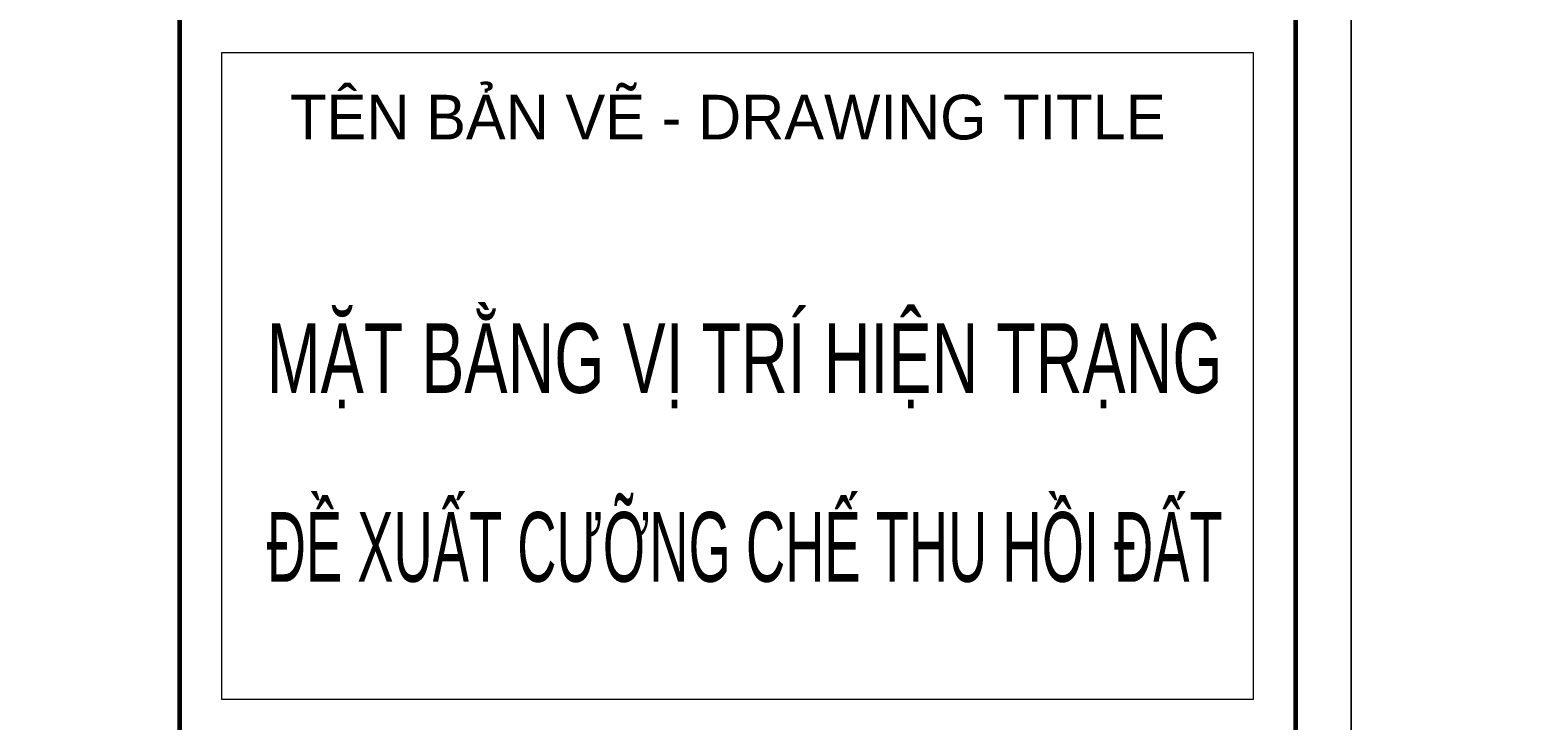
# Model space of a CAD drawing. Header units: millimetres. Extents: x 480521 to 6014615, y -961280 to 187869.
# Drawn here: x 728163 to 731374, y 80819 to 82303 of the extents above; entities that cross this region are included whole.
import ezdxf
from ezdxf.enums import TextEntityAlignment as Align

# ---------------------------------------------------------------- set-up
doc = ezdxf.new("R2010")
doc.units = ezdxf.units.MM
doc.header["$LTSCALE"] = 600
doc.header["$MEASUREMENT"] = 0
doc.layers.get('0').update_dxf_attribs({"lineweight": 0})
doc.layers.get('Defpoints').update_dxf_attribs({"lineweight": 0})
for name, color, linetype, lineweight in [('Khungten_LCDI', 7, 'Continuous', 25), ('LC Net thay', 7, 'Continuous', 25), ('LC Text1', 3, 'Continuous', 20)]:
    doc.layers.add(name, color=color, linetype=linetype, lineweight=lineweight)
doc.styles.add('Khungten', font='VHAVAN.TTF', dxfattribs={"width": 0.9, "height": 5000})
doc.styles.add('LC 1', font='VHAVANB.TTF')
doc.styles.add('Title', font='VHBLACK.TTF')

# ---------------------------------------------------------------- blocks, each defined once
blk = doc.blocks.new('lcdi fix')
at = {"layer": 'Defpoints', "lineweight": 0}
blk.add_lwpolyline([(-1200, -14850), (-1200, 14850), (40800, 14850), (40800, -14850)], close=True, dxfattribs=at)
at = {"layer": 'Khungten_LCDI', "color": 5, "lineweight": 60}
blk.add_line((36600, 14650), (36600, -14650), dxfattribs=at)
at = {"layer": 'Khungten_LCDI', "color": 5, "lineweight": 25}
blk.add_line((40600, -14650), (40600, 14650), dxfattribs=at)
at = {"layer": 'Khungten_LCDI', "color": 5, "lineweight": 60}
blk.add_lwpolyline([(0, -14650), (0, 14650), (40600, 14650), (40600, -14650)], close=True, dxfattribs=at)
at = {"layer": 'Khungten_LCDI', "color": 9, "lineweight": 15}
blk.add_lwpolyline([(36750, -9983.4), (40450, -9983.4), (40450, -7667.3), (36750, -7667.3)], close=True, dxfattribs=at)
at = {"color": 7, "style": 'Khungten'}
blk.add_text('tªn b¶n vÏ - drawing title', height=160, dxfattribs=at).set_placement((38565.6, -7977.2), align=Align.CENTER)
at = {"color": 7, "style": 'Khungten', "width": 0.8}
for tag, p in [('REVISION', (39498.8, -10746.3)), ('NGAYHT', (39546.1, -11609.4))]:
    blk.add_attdef(tag, text='', height=200, dxfattribs=at).set_placement(p, align=Align.CENTER)
at = {"layer": 'LC Text1', "color": 3, "style": 'LC 1', "width": 1.834006}
for tag, p, p2 in [('TENBANVE1', (36912.7, -8885.8), (40339.1, -8885.8)), ('TENBANVE2', (36912.7, -9562.5), (40339.1, -9562.5))]:
    blk.add_attdef(tag, text='', height=250, dxfattribs=at).set_placement(p, p2, align=Align.FIT)
at = {"layer": 'LC Text1', "style": 'Title', "width": 0.7}
blk.add_attdef('SOBANVE', text='', height=250, dxfattribs=at).set_placement((39562, -13896.2), align=Align.CENTER)

msp = doc.modelspace()

# ---------------------------------------------------------------- block references
at = {"layer": 'LC Net thay'}
ref = msp.add_blockref('lcdi fix', (706524.637, 86853.59), dxfattribs=dict(at, xscale=0.6000000155618168, yscale=0.6000000155618168, zscale=0.6000000155618168))
ref.add_attrib('TENBANVE2', '®Ò xuÊt c\xadìng chÕ thu håi ®Êt', dxfattribs={"layer": 'LC Text1', "height": 150, "style": 'Title', "width": 0.507222}).set_placement((728672.233, 81116.111), (730728.125, 81116.111), align=Align.FIT)
ref.add_attrib('TENBANVE1', 'mÆt b»ng vÞ trÝ hiÖn tr¹ng', dxfattribs={"layer": 'LC Text1', "height": 150, "style": 'Title', "width": 0.593037}).set_placement((728672.233, 81522.134), (730728.125, 81522.134), align=Align.FIT)
at = {"layer": 'LC Net thay', "xscale": 0.6000000155618168, "yscale": 0.6000000155618168, "zscale": 0.6000000155618168}
msp.add_blockref('lcdi fix', (731724.637, 86853.59), dxfattribs=at)

doc.saveas('drawing.dxf')
